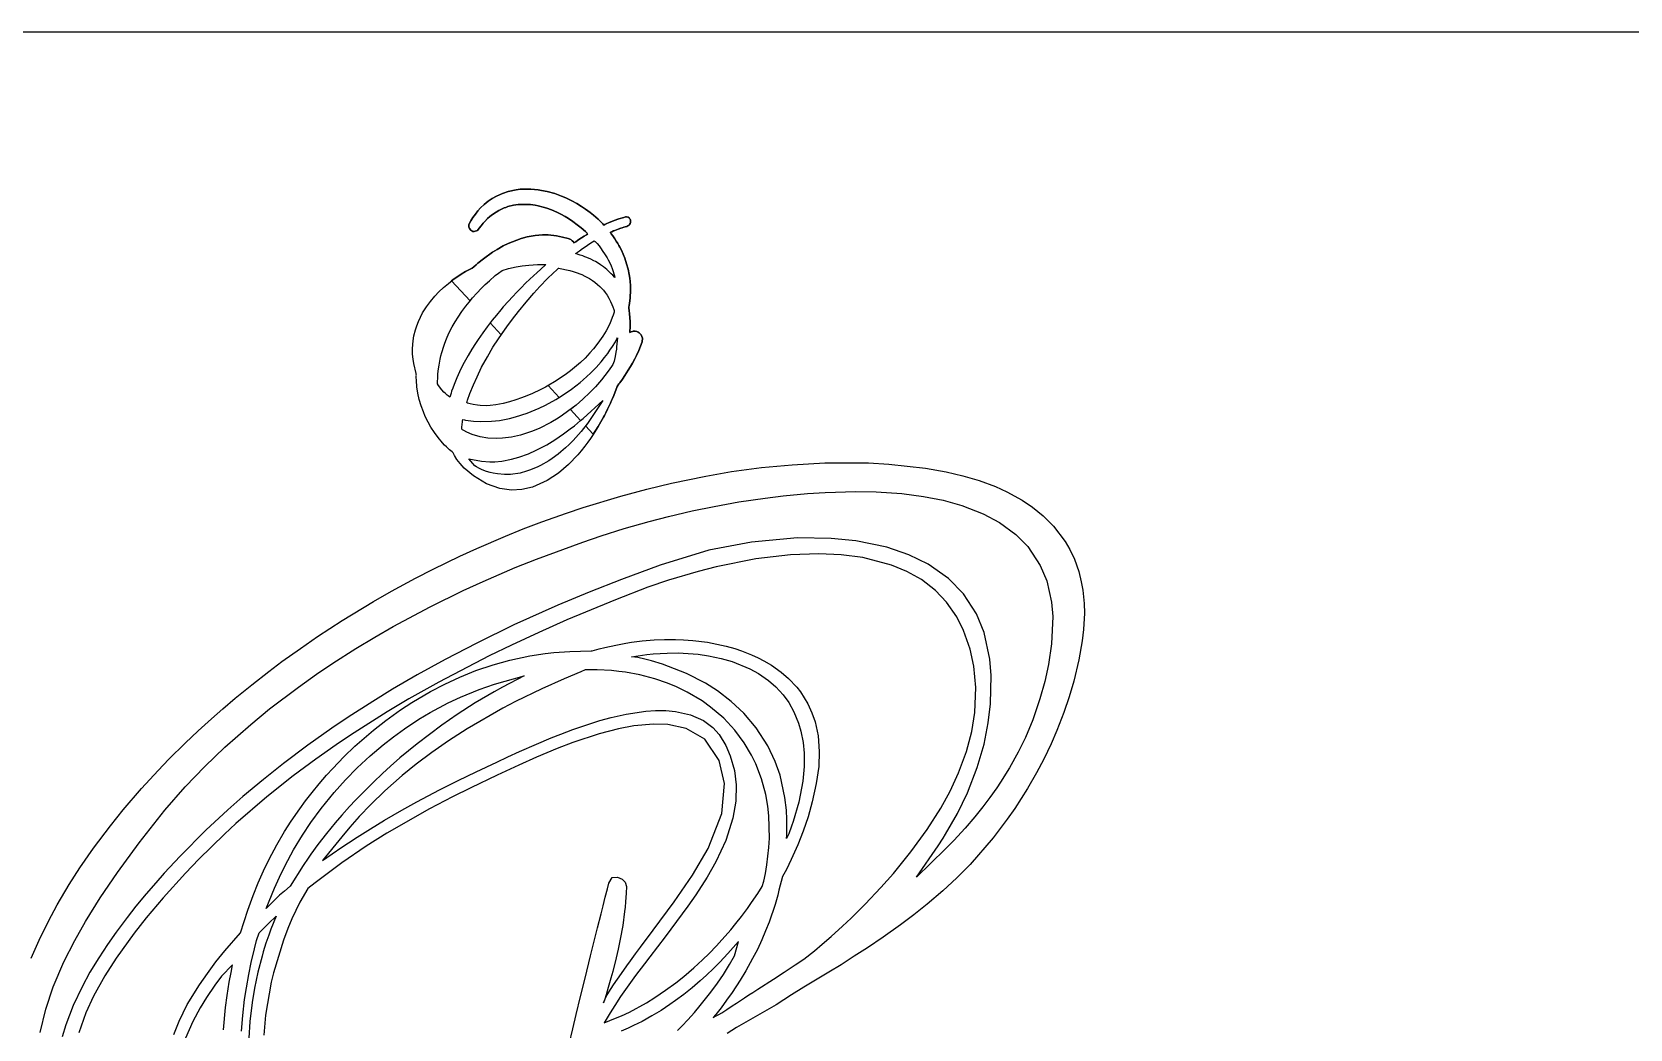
# Model space of a CAD drawing. Extents: x 0 to 84.7, y 0 to 60.
# Drawn here: x 78.967 to 81.777, y 4.518 to 6.27 of the extents above; entities that cross this region are included whole.
import ezdxf

# ---------------------------------------------------------------- set-up
doc = ezdxf.new("R2010")
doc.units = 0
doc.header["$MEASUREMENT"] = 0
doc.layers.add('4', color=4, linetype='CONTINUOUS')
doc.layers.add('6', color=6, linetype='CONTINUOUS')

msp = doc.modelspace()

# ---------------------------------------------------------------- linework, layer by layer
at = {"layer": '4', "linetype": 'Continuous'}
for points in [[(79.797261, 5.96113), (79.788056, 5.956819), (79.783313, 5.954059), (79.77699, 5.949732), (79.772269, 5.945961), (79.768294, 5.942384), (79.763645, 5.937679), (79.760555, 5.934205), (79.756865, 5.929647), (79.753814, 5.925505), (79.750732, 5.921679), (79.744649, 5.919662), (79.742521, 5.920101), (79.738848, 5.92227), (79.736649, 5.92503), (79.735595, 5.927802), (79.735557, 5.931774), (79.736617, 5.934734), (79.738861, 5.938599), (79.742655, 5.944546), (79.74695, 5.950533), (79.751294, 5.955915), (79.756154, 5.961258), (79.762601, 5.967411), (79.769311, 5.972859), (79.776378, 5.977708), (79.784105, 5.982115), (79.794539, 5.986797), (79.804563, 5.990115), (79.818861, 5.993132), (79.825865, 5.993956), (79.844481, 5.99429), (79.85722, 5.993093), (79.863223, 5.992154), (79.873041, 5.990115), (79.886343, 5.986379), (79.898572, 5.981959), (79.906178, 5.978728), (79.916398, 5.973786), (79.92537, 5.968854), (79.933559, 5.963837), (79.940654, 5.959064), (79.948625, 5.953185), (79.954598, 5.948389), (79.958553, 5.945009), (79.962762, 5.941218), (79.966269, 5.937894), (79.970769, 5.933388), (79.973028, 5.931014), (79.974479, 5.932016), (79.976783, 5.933107), (79.978242, 5.933783), (79.981197, 5.935118), (79.990747, 5.939088), (79.999411, 5.942181), (80.007788, 5.944629), (80.010635, 5.945319), (80.012387, 5.945523), (80.014818, 5.945167), (80.015504, 5.944895), (80.017032, 5.943907), (80.018112, 5.942733), (80.018975, 5.94123), (80.019514, 5.939575), (80.019731, 5.937128), (80.019516, 5.935446), (80.018937, 5.933686), (80.018148, 5.932287), (80.01704, 5.931001), (80.01506, 5.929614), (80.013048, 5.928866), (80.010567, 5.928156), (80.00799, 5.927379), (80.005103, 5.92646), (80.002646, 5.925639), (79.997752, 5.923896), (79.994764, 5.922762), (79.992051, 5.921688), (79.989675, 5.920712), (79.986721, 5.919453), (79.98479, 5.918602), (79.983777, 5.918148), (79.98508, 5.916826), (79.985745, 5.915955), (79.988546, 5.912158), (79.992201, 5.906864), (79.994721, 5.902949), (79.99725, 5.898763), (79.999137, 5.895442), (80.000965, 5.892036), (80.003583, 5.886768), (80.00658, 5.880109), (80.009488, 5.872813), (80.012805, 5.862965), (80.015295, 5.853743), (80.017267, 5.844155), (80.01824, 5.837755), (80.018866, 5.832178), (80.019366, 5.825155), (80.019532, 5.81989), (80.019475, 5.812834), (80.019228, 5.807611), (80.018839, 5.802707), (80.018362, 5.798309), (80.017707, 5.793544), (80.017209, 5.790465), (80.016587, 5.787057), (80.016623, 5.7853), (80.017385, 5.780815), (80.018124, 5.77507), (80.018982, 5.761426), (80.019021, 5.756004), (80.018879, 5.749716), (80.018723, 5.746296), (80.018585, 5.743939), (80.018487, 5.742484), (80.019543, 5.742874), (80.020562, 5.74344), (80.022974, 5.74431), (80.024584, 5.744592), (80.025877, 5.74467), (80.027981, 5.744536), (80.030919, 5.743822), (80.031989, 5.743402), (80.032888, 5.742976), (80.035111, 5.741588), (80.036682, 5.740234), (80.038374, 5.738216), (80.040574, 5.732635), (80.039946, 5.72602), (80.037327, 5.718262), (80.034345, 5.710751), (80.030324, 5.701897), (80.027501, 5.696258), (80.023172, 5.688265), (80.019856, 5.682553), (80.01578, 5.675918), (80.00987, 5.666904), (80.005359, 5.66042), (80.000625, 5.653923), (79.999228, 5.65206), (79.998111, 5.650588), (79.997211, 5.649411), (79.996396, 5.647382), (79.995809, 5.645818), (79.992859, 5.638221), (79.990221, 5.631764), (79.987817, 5.626119), (79.986322, 5.622717), (79.984234, 5.618092), (79.982078, 5.613458), (79.979158, 5.607401), (79.976079, 5.601262), (79.973657, 5.596601), (79.972067, 5.593614), (79.96277, 5.577226), (79.958643, 5.570485), (79.953767, 5.562898), (79.949195, 5.556134), (79.944346, 5.549305), (79.93907, 5.542258), (79.932837, 5.534417), (79.926967, 5.527488), (79.910777, 5.510507), (79.89284, 5.495075), (79.873131, 5.48193), (79.847572, 5.470541), (79.828327, 5.466093), (79.810343, 5.465146), (79.789609, 5.467969), (79.766546, 5.476203), (79.743306, 5.490192), (79.727117, 5.504104), (79.720184, 5.511786), (79.714488, 5.519332), (79.710038, 5.526363), (79.707585, 5.530849), (79.705947, 5.532696), (79.703987, 5.534219), (79.701442, 5.536297), (79.69886, 5.538528), (79.695915, 5.541231), (79.692578, 5.544509), (79.689088, 5.548199), (79.681199, 5.557638), (79.674888, 5.566352), (79.668639, 5.576074), (79.663799, 5.584602), (79.658726, 5.594864), (79.65537, 5.602712), (79.651467, 5.613489), (79.648224, 5.624727), (79.645835, 5.635701), (79.644161, 5.646859), (79.643213, 5.658202), (79.643021, 5.663652), (79.64299, 5.666067), (79.643315, 5.667573), (79.642962, 5.668708), (79.642492, 5.670267), (79.638397, 5.687637), (79.637293, 5.695174), (79.636511, 5.704444), (79.636383, 5.714053), (79.637444, 5.72783), (79.638916, 5.736653), (79.641444, 5.746941), (79.64374, 5.754106), (79.646701, 5.761773), (79.650184, 5.769401), (79.654168, 5.776923), (79.660804, 5.787583), (79.66769, 5.796987), (79.675332, 5.806057), (79.682664, 5.813756), (79.690882, 5.821479), (79.69932, 5.828605), (79.707375, 5.834777), (79.722128, 5.844762), (79.729572, 5.849246), (79.738738, 5.854321), (79.741258, 5.855637), (79.744155, 5.8578), (79.748182, 5.861358), (79.751131, 5.863888), (79.761029, 5.871918), (79.777194, 5.883516), (79.785022, 5.88846), (79.795503, 5.894397), (79.804341, 5.898794), (79.827406, 5.90764), (79.837939, 5.910409), (79.851825, 5.91283), (79.864714, 5.913813), (79.874966, 5.913717), (79.889568, 5.912219), (79.90006, 5.910142), (79.91022, 5.907321), (79.914505, 5.905546), (79.917206, 5.903654), (79.919285, 5.901391), (79.920213, 5.899927), (79.923408, 5.901912), (79.926228, 5.903833), (79.930644, 5.906785), (79.933674, 5.908772), (79.937903, 5.911488), (79.942229, 5.9142), (79.944067, 5.91533), (79.942787, 5.917748), (79.940407, 5.919927), (79.932861, 5.926421), (79.926069, 5.931776), (79.918399, 5.937313), (79.910456, 5.942518), (79.904682, 5.945982)], [(79.966269, 5.937894), (79.962762, 5.941218), (79.958553, 5.945009), (79.954598, 5.948389), (79.948625, 5.953185), (79.940654, 5.959064), (79.933559, 5.963837), (79.92537, 5.968854), (79.916398, 5.973786), (79.906178, 5.978728), (79.898572, 5.981959), (79.886343, 5.986379), (79.873041, 5.990115), (79.863223, 5.992154), (79.85722, 5.993093), (79.844481, 5.99429), (79.825865, 5.993956), (79.818861, 5.993132), (79.804563, 5.990115), (79.794539, 5.986797), (79.784105, 5.982115), (79.776378, 5.977708), (79.769311, 5.972859), (79.762601, 5.967411), (79.756154, 5.961258), (79.751294, 5.955915), (79.74695, 5.950533), (79.742655, 5.944546), (79.738861, 5.938599), (79.736617, 5.934734), (79.735557, 5.931774), (79.735595, 5.927802), (79.736649, 5.92503), (79.738848, 5.92227), (79.742521, 5.920101), (79.744649, 5.919662), (79.750732, 5.921679), (79.753814, 5.925505), (79.756865, 5.929647), (79.760555, 5.934205), (79.763645, 5.937679), (79.768294, 5.942384), (79.772269, 5.945961), (79.77699, 5.949732), (79.783313, 5.954059), (79.788056, 5.956819), (79.797261, 5.96113), (79.800143, 5.962222), (79.804078, 5.963531), (79.813854, 5.965939), (79.821949, 5.967104), (79.828895, 5.967559), (79.837398, 5.967481), (79.843637, 5.967006), (79.851904, 5.965862), (79.857057, 5.964865), (79.866094, 5.962606), (79.872415, 5.960651), (79.880496, 5.957711), (79.889966, 5.953644), (79.897163, 5.950102), (79.904682, 5.945982), (79.910456, 5.942518), (79.918399, 5.937313), (79.926069, 5.931776), (79.932861, 5.926421), (79.940407, 5.919927), (79.942787, 5.917748), (79.944067, 5.91533), (79.942229, 5.9142), (79.937903, 5.911488), (79.933674, 5.908772), (79.930644, 5.906785), (79.926228, 5.903833), (79.923408, 5.901912), (79.920213, 5.899927), (79.919285, 5.901391), (79.917206, 5.903654), (79.914505, 5.905546), (79.91022, 5.907321), (79.90006, 5.910142), (79.889568, 5.912219), (79.874966, 5.913717), (79.864714, 5.913813), (79.851825, 5.91283), (79.837939, 5.910409), (79.827406, 5.90764), (79.804341, 5.898794), (79.795503, 5.894397), (79.785022, 5.88846), (79.777194, 5.883516), (79.761029, 5.871918), (79.751131, 5.863888), (79.748182, 5.861358), (79.744155, 5.8578), (79.741258, 5.855637), (79.738738, 5.854321), (79.729572, 5.849246), (79.722128, 5.844762), (79.707375, 5.834777), (79.704922, 5.832898), (79.737458, 5.797728), (79.742, 5.803173), (79.749568, 5.811704), (79.757481, 5.820037), (79.764255, 5.826725), (79.771417, 5.833369), (79.781823, 5.842267), (79.787344, 5.846633), (79.793902, 5.851521), (79.80539, 5.855074), (79.818622, 5.857702), (79.829082, 5.859332), (79.840723, 5.860673), (79.855862, 5.861652), (79.862601, 5.861798), (79.870627, 5.861812), (79.861461, 5.853159), (79.855385, 5.847707), (79.848948, 5.841796), (79.842586, 5.835812), (79.83527, 5.828752), (79.827224, 5.820759), (79.819907, 5.81327), (79.812086, 5.805023), (79.805129, 5.797462), (79.795947, 5.787133), (79.79144, 5.781907), (79.784016, 5.773054), (79.77654, 5.763806), (79.773032, 5.759274), (79.792285, 5.738463), (79.801982, 5.752204), (79.811985, 5.765528), (79.822625, 5.779133), (79.836374, 5.795886), (79.849759, 5.811319), (79.860386, 5.822969), (79.873922, 5.837039), (79.883709, 5.846674), (79.890112, 5.852733), (79.892769, 5.855192), (79.898898, 5.854253), (79.907144, 5.852657), (79.913012, 5.851257), (79.919092, 5.849551), (79.925795, 5.847336), (79.930588, 5.845515), (79.934224, 5.843987), (79.939568, 5.84149), (79.94736, 5.837234), (79.952851, 5.833716), (79.956713, 5.830936), (79.961846, 5.82678), (79.965622, 5.823323), (79.968881, 5.820012), (79.971922, 5.8166), (79.975288, 5.812381), (79.978541, 5.807756), (79.981646, 5.802691), (79.984618, 5.797057), (79.98703, 5.791751), (79.988711, 5.787525), (79.990336, 5.782871), (79.99097, 5.780861), (79.990664, 5.777937), (79.989171, 5.773028), (79.987669, 5.768649), (79.983243, 5.757772), (79.976889, 5.745218), (79.971163, 5.735697), (79.962487, 5.723285), (79.954625, 5.71348), (79.9483, 5.706327), (79.939659, 5.697387), (79.931654, 5.68981), (79.921054, 5.680634), (79.914262, 5.675195), (79.907115, 5.6698), (79.896067, 5.662057), (79.885866, 5.655488), (79.876138, 5.6497), (79.874993, 5.649059), (79.894254, 5.628239), (79.901456, 5.632702), (79.915884, 5.642696), (79.930933, 5.654434), (79.936304, 5.658989), (79.949349, 5.670983), (79.958989, 5.68083), (79.9678, 5.69072), (79.974199, 5.698549), (79.979523, 5.705562), (79.983523, 5.711184), (79.987971, 5.717854), (79.993066, 5.726152), (79.995817, 5.730989), (79.996574, 5.732669), (79.996291, 5.727498), (79.995308, 5.71719), (79.994771, 5.71311), (79.993943, 5.707747), (79.992548, 5.700206), (79.991384, 5.694784), (79.990714, 5.691912), (79.99002, 5.689086), (79.988881, 5.686234), (79.98626, 5.682362), (79.983346, 5.678209), (79.980336, 5.674069), (79.968492, 5.659039), (79.958003, 5.6471), (79.948119, 5.636805), (79.9356, 5.624906), (79.923912, 5.614811), (79.913888, 5.607015), (79.931904, 5.587541), (79.936285, 5.591362), (79.9709, 5.622526), (79.943882, 5.582192), (79.940702, 5.578031), (79.95415, 5.563494), (79.958643, 5.570485), (79.96277, 5.577226), (79.972067, 5.593614), (79.973657, 5.596601), (79.976079, 5.601262), (79.979158, 5.607401), (79.982078, 5.613458), (79.984234, 5.618092), (79.986322, 5.622717), (79.987817, 5.626119), (79.990221, 5.631764), (79.992859, 5.638221), (79.995809, 5.645818), (79.996396, 5.647382), (79.997211, 5.649411), (79.998111, 5.650588), (79.999228, 5.65206), (80.000625, 5.653923), (80.005359, 5.66042), (80.00987, 5.666904), (80.01578, 5.675918), (80.019856, 5.682553), (80.023172, 5.688265), (80.027501, 5.696258), (80.030324, 5.701897), (80.034345, 5.710751), (80.037327, 5.718262), (80.039946, 5.72602), (80.040574, 5.732635), (80.038374, 5.738216), (80.036682, 5.740234), (80.035111, 5.741588), (80.032888, 5.742976), (80.031989, 5.743402)], [(79.904682, 5.945982), (79.897163, 5.950102), (79.889966, 5.953644), (79.880496, 5.957711), (79.872415, 5.960651), (79.866094, 5.962606), (79.857057, 5.964865), (79.851904, 5.965862), (79.843637, 5.967006), (79.837398, 5.967481), (79.828895, 5.967559), (79.821949, 5.967104), (79.813854, 5.965939), (79.804078, 5.963531), (79.800143, 5.962222), (79.797261, 5.96113)], [(80.031989, 5.743402), (80.030919, 5.743822), (80.027981, 5.744536), (80.025877, 5.74467), (80.024584, 5.744592), (80.022974, 5.74431), (80.020562, 5.74344), (80.019543, 5.742874), (80.018487, 5.742484), (80.018585, 5.743939), (80.018723, 5.746296), (80.018879, 5.749716), (80.019021, 5.756004), (80.018982, 5.761426), (80.018124, 5.77507), (80.017385, 5.780815), (80.016623, 5.7853), (80.016587, 5.787057), (80.017209, 5.790465), (80.017707, 5.793544), (80.018362, 5.798309), (80.018839, 5.802707), (80.019228, 5.807611), (80.019475, 5.812834), (80.019532, 5.81989), (80.019366, 5.825155), (80.018866, 5.832178), (80.01824, 5.837755), (80.017267, 5.844155), (80.015295, 5.853743), (80.012805, 5.862965), (80.009488, 5.872813), (80.00658, 5.880109), (80.003583, 5.886768), (80.000965, 5.892036), (79.999137, 5.895442), (79.99725, 5.898763), (79.994721, 5.902949), (79.992201, 5.906864), (79.988546, 5.912158), (79.985745, 5.915955), (79.98508, 5.916826), (79.983777, 5.918148), (79.98479, 5.918602), (79.986721, 5.919453), (79.989675, 5.920712), (79.992051, 5.921688), (79.994764, 5.922762), (79.997752, 5.923896), (80.002646, 5.925639), (80.005103, 5.92646), (80.00799, 5.927379), (80.010567, 5.928156), (80.013048, 5.928866), (80.01506, 5.929614), (80.01704, 5.931001), (80.018148, 5.932287), (80.018937, 5.933686), (80.019516, 5.935446), (80.019731, 5.937128), (80.019514, 5.939575), (80.018975, 5.94123), (80.018112, 5.942733), (80.017032, 5.943907), (80.015504, 5.944895), (80.014818, 5.945167), (80.012387, 5.945523), (80.010635, 5.945319), (80.007788, 5.944629), (79.999411, 5.942181), (79.990747, 5.939088), (79.981197, 5.935118), (79.978242, 5.933783), (79.976783, 5.933107), (79.974479, 5.932016), (79.973028, 5.931014), (79.970769, 5.933388), (79.966269, 5.937894)], [(79.923541, 5.881172), (79.92644, 5.883381), (79.929928, 5.885983), (79.935047, 5.889692), (79.939702, 5.892949), (79.944114, 5.895934), (79.948316, 5.898684), (79.952843, 5.901544), (79.955968, 5.903456), (79.957618, 5.902501), (79.960777, 5.898807), (79.964368, 5.894369), (79.966872, 5.891102), (79.971294, 5.884926), (79.974126, 5.880644), (79.978564, 5.873256), (79.980433, 5.869837), (79.983035, 5.864675), (79.985399, 5.859469), (79.987224, 5.854991), (79.989103, 5.849806), (79.990415, 5.845697), (79.991416, 5.842173), (79.991967, 5.838713), (79.991406, 5.83939), (79.988365, 5.842884), (79.985934, 5.845479), (79.981684, 5.849651), (79.978038, 5.852908), (79.975211, 5.855252), (79.971975, 5.857763), (79.966966, 5.86132), (79.962744, 5.864043), (79.957946, 5.866867), (79.95544, 5.868235), (79.949753, 5.871098), (79.942817, 5.874171), (79.93943, 5.875521), (79.935806, 5.876864), (79.930935, 5.878512), (79.927842, 5.879471), (79.924495, 5.880436), (79.923282, 5.880767), (79.923541, 5.881172)], [(79.701984, 5.62882), (79.69895, 5.630709), (79.697052, 5.632327), (79.69428, 5.63485), (79.691687, 5.637405), (79.688068, 5.641333), (79.685548, 5.644354), (79.684076, 5.646241), (79.681893, 5.649219), (79.680373, 5.652152), (79.680368, 5.655265), (79.680602, 5.66347), (79.681017, 5.669522), (79.681994, 5.678506), (79.682976, 5.685108), (79.684898, 5.695211), (79.6863, 5.7013), (79.687787, 5.70704), (79.691144, 5.718166), (79.693002, 5.723554), (79.695843, 5.731018), (79.700313, 5.74129), (79.706103, 5.752542), (79.711035, 5.760912), (79.716425, 5.769369), (79.723209, 5.779226), (79.729956, 5.788331), (79.73584, 5.795789), (79.742, 5.803173), (79.749568, 5.811704), (79.757481, 5.820037), (79.764255, 5.826725), (79.771417, 5.833369), (79.781823, 5.842267), (79.787344, 5.846633), (79.793902, 5.851521), (79.80539, 5.855074), (79.818622, 5.857702), (79.829082, 5.859332), (79.840723, 5.860673), (79.855862, 5.861652), (79.862601, 5.861798), (79.870627, 5.861812)], [(79.870627, 5.861812), (79.861461, 5.853159), (79.855385, 5.847707), (79.848948, 5.841796), (79.842586, 5.835812), (79.83527, 5.828752), (79.827224, 5.820759), (79.819907, 5.81327), (79.812086, 5.805023), (79.805129, 5.797462), (79.795947, 5.787133), (79.79144, 5.781907), (79.784016, 5.773054), (79.77654, 5.763806), (79.7678, 5.752516), (79.759821, 5.741694), (79.751844, 5.730298), (79.747006, 5.723058), (79.740489, 5.712846), (79.733941, 5.701949), (79.727128, 5.689761), (79.721237, 5.67831), (79.714007, 5.662617), (79.709335, 5.651045), (79.706936, 5.644445), (79.705135, 5.639084), (79.704059, 5.635673), (79.701984, 5.62882)], [(79.733194, 5.62333), (79.73741, 5.635366), (79.743285, 5.650115), (79.749762, 5.664651), (79.7579, 5.681205), (79.767968, 5.699828), (79.777656, 5.71627), (79.787293, 5.73139), (79.801982, 5.752204), (79.811985, 5.765528), (79.822625, 5.779133), (79.836374, 5.795886), (79.849759, 5.811319), (79.860386, 5.822969), (79.873922, 5.837039), (79.883709, 5.846674), (79.890112, 5.852733), (79.892561, 5.854999), (79.893372, 5.855099), (79.898898, 5.854253), (79.907144, 5.852657), (79.913012, 5.851257), (79.919092, 5.849551), (79.925795, 5.847336), (79.930588, 5.845515), (79.934224, 5.843987), (79.939568, 5.84149), (79.94736, 5.837234), (79.952851, 5.833716), (79.956713, 5.830936), (79.961846, 5.82678), (79.965622, 5.823323), (79.968881, 5.820012), (79.971922, 5.8166), (79.975288, 5.812381), (79.978541, 5.807756), (79.981646, 5.802691), (79.984618, 5.797057), (79.98703, 5.791751), (79.988711, 5.787525), (79.990336, 5.782871), (79.99097, 5.780861), (79.990664, 5.777937), (79.989171, 5.773028), (79.987669, 5.768649), (79.983243, 5.757772), (79.976889, 5.745218), (79.971163, 5.735697), (79.962487, 5.723285), (79.954625, 5.71348), (79.9483, 5.706327), (79.939659, 5.697387), (79.931654, 5.68981), (79.921054, 5.680634), (79.914262, 5.675195), (79.907115, 5.6698), (79.896067, 5.662057), (79.885866, 5.655488), (79.876138, 5.6497), (79.870336, 5.646455), (79.860767, 5.64143), (79.847156, 5.634956), (79.837392, 5.630788), (79.82816, 5.627211), (79.818197, 5.623754), (79.80707, 5.620403), (79.795725, 5.617569), (79.782576, 5.6151), (79.773057, 5.614026), (79.766148, 5.613676), (79.755571, 5.6139), (79.75062, 5.614344), (79.742913, 5.615505), (79.737488, 5.616692), (79.7328, 5.617984), (79.731901, 5.619272), (79.732402, 5.620867), (79.733194, 5.62333)], [(79.733985, 5.587708), (79.743813, 5.586412), (79.756007, 5.585688), (79.775083, 5.586284), (79.789145, 5.587934), (79.806862, 5.591342), (79.81769, 5.594115), (79.837701, 5.600565), (79.859296, 5.60943), (79.870285, 5.614711), (79.888105, 5.624428), (79.901456, 5.632702), (79.915884, 5.642696), (79.930933, 5.654434), (79.936304, 5.658989), (79.949349, 5.670983), (79.958989, 5.68083), (79.9678, 5.69072), (79.974199, 5.698549), (79.979523, 5.705562), (79.983523, 5.711184), (79.987971, 5.717854), (79.993066, 5.726152), (79.995817, 5.730989), (79.996574, 5.732669), (79.996291, 5.727498), (79.995308, 5.71719), (79.994771, 5.71311), (79.993943, 5.707747), (79.992548, 5.700206), (79.991384, 5.694784), (79.990714, 5.691912), (79.99002, 5.689086), (79.988881, 5.686234), (79.98626, 5.682362), (79.983346, 5.678209), (79.980336, 5.674069), (79.968492, 5.659039), (79.958003, 5.6471), (79.948119, 5.636805), (79.9356, 5.624906), (79.923912, 5.614811), (79.908983, 5.6032), (79.900345, 5.597095), (79.892331, 5.591815), (79.879555, 5.584143), (79.858853, 5.573614), (79.845723, 5.568154), (79.825965, 5.561759), (79.81032, 5.558312), (79.794348, 5.556362)], [(79.735235, 5.520247), (79.757861, 5.516087), (79.77227, 5.514947), (79.780903, 5.515072), (79.793437, 5.516229), (79.810186, 5.519409), (79.823071, 5.523018), (79.840161, 5.529239), (79.853699, 5.535258), (79.872369, 5.545058), (79.88649, 5.553589), (79.901911, 5.563993), (79.913832, 5.572818), (79.921005, 5.578464), (79.931698, 5.587362), (79.936285, 5.591362), (79.9709, 5.622526), (79.943882, 5.582192), (79.937235, 5.573493), (79.933085, 5.568371), (79.928495, 5.562962), (79.923771, 5.557663), (79.918858, 5.552421), (79.911806, 5.545353), (79.905478, 5.539446), (79.897396, 5.532466), (79.892588, 5.528603), (79.881781, 5.520676), (79.875984, 5.516843), (79.861216, 5.508371), (79.856946, 5.50626), (79.843723, 5.500682), (79.836808, 5.498344), (79.825454, 5.495365), (79.80842, 5.492972), (79.798249, 5.492768), (79.785698, 5.49383), (79.778046, 5.495117), (79.772999, 5.496241), (79.766301, 5.498132), (79.759023, 5.50081), (79.752795, 5.503748), (79.748851, 5.505993), (79.746144, 5.507721), (79.735235, 5.520247)], [(79.794348, 5.556362), (79.783788, 5.556004), (79.768996, 5.556848), (79.755014, 5.559226), (79.74126, 5.563236), (79.732089, 5.567035), (79.726748, 5.569843), (79.724139, 5.571406), (79.722995, 5.572555), (79.723194, 5.576125), (79.723553, 5.58034), (79.724136, 5.585303), (79.724412, 5.58727), (79.725059, 5.589502), (79.727508, 5.588947), (79.729668, 5.588498), (79.733985, 5.587708)], [(78.981653, 4.511902), (78.991285, 4.553122), (79.004485, 4.592538), (79.023156, 4.636293), (79.042231, 4.673972), (79.061098, 4.707195), (79.086929, 4.748511), (79.117651, 4.793532), (79.155875, 4.845685), (79.200484, 4.902591), (79.236402, 4.943577), (79.271137, 4.979769), (79.306228, 5.013491), (79.351704, 5.053642), (79.38501, 5.080876), (79.435644, 5.119268), (79.46752, 5.141792), (79.496273, 5.161133), (79.536492, 5.18676), (79.570169, 5.207043), (79.602463, 5.225562), (79.667107, 5.260118), (79.725244, 5.288584), (79.760611, 5.304785), (79.817087, 5.32902), (79.854567, 5.344047), (79.935583, 5.3738), (79.968207, 5.384766), (80.008642, 5.397574), (80.052654, 5.410401), (80.086202, 5.419092), (80.128149, 5.428805), (80.16662, 5.436685), (80.210165, 5.444456), (80.25635, 5.451345), (80.288081, 5.455233), (80.330888, 5.459309), (80.362215, 5.46137), (80.415912, 5.462859), (80.451951, 5.4622), (80.496879, 5.459147), (80.534705, 5.454255), (80.569672, 5.447371), (80.602362, 5.438328), (80.639629, 5.423891), (80.66885, 5.408208), (80.697195, 5.387323), (80.718149, 5.365978), (80.74009, 5.33296), (80.751509, 5.305618), (80.760009, 5.268505), (80.762225, 5.242914), (80.760211, 5.195195), (80.754652, 5.159071), (80.748194, 5.129096), (80.739705, 5.098203), (80.727168, 5.061837), (80.714115, 5.030736), (80.701332, 5.004506), (80.686141, 4.977097), (80.670462, 4.95193), (80.663988, 4.94227), (80.651784, 4.925027), (80.639524, 4.908802), (80.625437, 4.8913), (80.608032, 4.871094), (80.588199, 4.849653), (80.572998, 4.834179), (80.522334, 4.784934)], [(80.522334, 4.784934), (80.560894, 4.840388), (80.569374, 4.853461), (80.573681, 4.860365), (80.594514, 4.896838), (80.612184, 4.933331), (80.62951, 4.977823), (80.641488, 5.019094), (80.648897, 5.056141), (80.65288, 5.089821), (80.65394, 5.13973), (80.651753, 5.168278), (80.641694, 5.215007), (80.628093, 5.248113), (80.605245, 5.283169), (80.578839, 5.310169), (80.543316, 5.335087), (80.50929, 5.351662), (80.47026, 5.364879), (80.415924, 5.37604), (80.372477, 5.380391), (80.313627, 5.381155), (80.232673, 5.374094), (80.157575, 5.359737), (80.07163, 5.333243), (80.004101, 5.308469), (79.946926, 5.286013), (79.89205, 5.263102), (79.814752, 5.228401), (79.749305, 5.196605), (79.693743, 5.167703), (79.644417, 5.140442), (79.601185, 5.1152), (79.566658, 5.094064), (79.52307, 5.066043), (79.494505, 5.046807), (79.452449, 5.017118), (79.409691, 4.985107), (79.374046, 4.956863), (79.337893, 4.926608), (79.311575, 4.903462), (79.273148, 4.867773), (79.227677, 4.822242), (79.199768, 4.792253), (79.184669, 4.775295), (79.167743, 4.755616), (79.149965, 4.734114), (79.134406, 4.714461), (79.114916, 4.688453), (79.099741, 4.666848), (79.084449, 4.643516), (79.069051, 4.617922), (79.055181, 4.592361), (79.0397, 4.559537), (79.026487, 4.525283), (79.019923, 4.504185)], [(80.28711, 4.786026), (80.2808, 4.762128), (80.278598, 4.753579), (80.273866, 4.737006), (80.263276, 4.705792), (80.25726, 4.690464), (80.250492, 4.674685), (80.242715, 4.658053), (80.234487, 4.641847), (80.222573, 4.620392), (80.212781, 4.604197), (80.198342, 4.582225), (80.188699, 4.568613), (80.178809, 4.555413), (80.169592, 4.543729), (80.165045, 4.538606), (80.170104, 4.541252), (80.174726, 4.543702), (80.180453, 4.546874), (80.189216, 4.552683), (80.198512, 4.558816), (80.206253, 4.563903), (80.213358, 4.568558), (80.220236, 4.573055), (80.227869, 4.578035), (80.234827, 4.582568), (80.243603, 4.588278), (80.270882, 4.606017), (80.289816, 4.618361), (80.30931, 4.631136), (80.324355, 4.640945), (80.343106, 4.655884), (80.356667, 4.667131), (80.372737, 4.680969), (80.392669, 4.698943), (80.407563, 4.713002), (80.432235, 4.737552), (80.460132, 4.767057), (80.482009, 4.791705), (80.51291, 4.829487), (80.541466, 4.868704), (80.565228, 4.906136), (80.581842, 4.936415), (80.596704, 4.96827), (80.610638, 5.00586), (80.61999, 5.041107), (80.625353, 5.074379), (80.62698, 5.118325), (80.623165, 5.15598), (80.616725, 5.18584), (80.605381, 5.218535), (80.593334, 5.242438), (80.575262, 5.268391), (80.55575, 5.288879), (80.531129, 5.307978), (80.50565, 5.322485), (80.478866, 5.333677), (80.428109, 5.346879), (80.390047, 5.351766), (80.35066, 5.353416), (80.300958, 5.351529), (80.240254, 5.344331), (80.17022, 5.330465), (80.13848, 5.322426), (80.086715, 5.307072), (80.050162, 5.29451), (79.993433, 5.272588), (79.940686, 5.25106), (79.907959, 5.237164), (79.858248, 5.215202), (79.810389, 5.193009), (79.771001, 5.173907), (79.682418, 5.127859), (79.630091, 5.098398), (79.591533, 5.075473), (79.527101, 5.034579), (79.501927, 5.017627), (79.466392, 4.992666), (79.426422, 4.963006), (79.380068, 4.926248), (79.325774, 4.879456), (79.305476, 4.860775), (79.260392, 4.8166), (79.237157, 4.792203), (79.197862, 4.748835), (79.167995, 4.713669), (79.146579, 4.686677), (79.114887, 4.642641), (79.095424, 4.61192), (79.075607, 4.575821), (79.06208, 4.546399), (79.04938, 4.511712)], [(79.950494, 5.182585), (79.951959, 5.183004), (79.964804, 5.186405), (79.974708, 5.188827), (79.993931, 5.193092), (80.011673, 5.1963), (80.021425, 5.197846), (80.04002, 5.200262), (80.061169, 5.202068), (80.079502, 5.202828), (80.098942, 5.202817), (80.112986, 5.202275), (80.129003, 5.201091), (80.154808, 5.197851), (80.17149, 5.194813), (80.187719, 5.191072), (80.202889, 5.186804), (80.215011, 5.1828), (80.232256, 5.176071), (80.244237, 5.170582), (80.25414, 5.165457), (80.267759, 5.157398), (80.284509, 5.145505), (80.297643, 5.134167), (80.312134, 5.118737), (80.318529, 5.110549), (80.331594, 5.08961), (80.338789, 5.073982), (80.344173, 5.058315), (80.349524, 5.033638), (80.351719, 5.005825), (80.350647, 4.979418), (80.34645, 4.949798), (80.339404, 4.917579), (80.331813, 4.890911), (80.323211, 4.865663), (80.313785, 4.841685), (80.302384, 4.816105), (80.293736, 4.798528), (80.28711, 4.786026)], [(79.216459, 4.508566), (79.225697, 4.531801), (79.240077, 4.561333), (79.261553, 4.595931), (79.275615, 4.615987), (79.290712, 4.636037), (79.306551, 4.655676), (79.333531, 4.687188), (79.346654, 4.726921), (79.356053, 4.752828), (79.365118, 4.775388), (79.374286, 4.796193), (79.384218, 4.816761), (79.397786, 4.84213), (79.411466, 4.865339), (79.423202, 4.883728), (79.43789, 4.905097), (79.448375, 4.919385), (79.459651, 4.933964), (79.471927, 4.949), (79.485018, 4.964166), (79.495906, 4.976159), (79.515768, 4.996717), (79.535012, 5.015161), (79.567634, 5.043489), (79.589385, 5.060527), (79.615204, 5.079007), (79.635366, 5.092207), (79.66778, 5.111305), (79.692957, 5.124427), (79.719657, 5.136782), (79.747855, 5.148145), (79.777954, 5.158419), (79.807487, 5.166676), (79.842823, 5.174215), (79.869843, 5.17827), (79.884741, 5.179873), (79.913137, 5.181675), (79.950362, 5.182581)], [(80.294281, 4.853306), (80.294489, 4.85825), (80.29469, 4.865168), (80.294792, 4.874618), (80.294645, 4.88622), (80.293776, 4.903005), (80.291259, 4.9252), (80.282629, 4.964179), (80.27425, 4.988218), (80.261134, 5.016001), (80.240789, 5.047655), (80.219241, 5.073042), (80.19685, 5.094029), (80.172933, 5.112276), (80.151604, 5.125819), (80.11833, 5.142973), (80.075685, 5.159404), (80.056398, 5.165143), (80.044719, 5.168163), (80.032561, 5.170963), (80.021214, 5.172365), (80.033149, 5.174322), (80.048297, 5.176324), (80.059307, 5.177443), (80.08395, 5.178915), (80.103446, 5.179041), (80.13882, 5.176751), (80.156636, 5.174239), (80.179114, 5.169576), (80.198533, 5.163997), (80.229313, 5.151452), (80.244665, 5.142996), (80.26219, 5.130878), (80.275296, 5.119483), (80.288135, 5.105519), (80.297855, 5.092185), (80.307146, 5.075796), (80.315284, 5.055938), (80.319438, 5.041531), (80.323148, 5.021702), (80.324838, 5.002724), (80.324804, 4.979673), (80.322499, 4.953733), (80.315589, 4.916748), (80.305916, 4.883025), (80.303025, 4.874595), (80.298098, 4.861318), (80.294281, 4.853306)], [(79.973426, 4.52926), (79.993055, 4.537072), (80.003866, 4.541636), (80.017609, 4.548029), (80.048018, 4.564483), (80.062705, 4.573561), (80.081444, 4.586219), (80.099258, 4.59939), (80.113195, 4.610488), (80.131192, 4.625888), (80.146288, 4.639781), (80.157887, 4.651094), (80.170708, 4.664285), (80.180515, 4.674893), (80.186089, 4.681134), (80.195868, 4.692475), (80.20515, 4.703734), (80.214835, 4.716037), (80.225333, 4.730079), (80.232735, 4.740468), (80.243371, 4.756192), (80.25127, 4.768559), (80.254215, 4.77797), (80.256977, 4.791251), (80.259648, 4.806831), (80.263092, 4.837406), (80.263948, 4.853891), (80.262949, 4.8929), (80.261029, 4.909917), (80.257374, 4.930516), (80.249971, 4.958079), (80.239865, 4.984355), (80.232577, 4.999328), (80.219673, 5.021098), (80.203076, 5.043407), (80.183602, 5.064326), (80.160527, 5.084128), (80.145535, 5.094831), (80.119262, 5.110391), (80.100311, 5.119526), (80.084746, 5.125914), (80.062708, 5.133441), (80.036166, 5.140407), (80.010587, 5.145184), (79.999277, 5.14674), (79.986124, 5.148142), (79.961027, 5.149704), (79.940047, 5.149337), (79.932193, 5.146142), (79.902783, 5.133749), (79.863507, 5.116067), (79.817663, 5.093606), (79.795259, 5.081834), (79.732382, 5.045564), (79.69976, 5.024569), (79.67027, 5.004068), (79.643016, 4.983644), (79.617998, 4.963456), (79.587878, 4.937008), (79.562958, 4.913018), (79.542325, 4.89142), (79.525845, 4.87283), (79.511803, 4.855891), (79.477861, 4.814099), (79.511949, 4.837517), (79.523502, 4.845271), (79.538766, 4.855274), (79.562224, 4.870106), (79.586855, 4.885035), (79.617696, 4.902889), (79.643857, 4.917374), (79.683964, 4.938542), (79.716342, 4.954818), (79.748462, 4.970336), (79.784456, 4.987112), (79.804152, 4.996292), (79.824455, 5.005647), (79.854268, 5.018922), (79.880285, 5.029886), (79.897149, 5.036619), (79.918109, 5.044517), (79.949731, 5.055304), (79.965867, 5.060208), (79.985696, 5.065596), (80.012069, 5.071509), (80.04637, 5.076593), (80.063457, 5.07776), (80.081875, 5.077739), (80.098503, 5.076325), (80.125128, 5.070411), (80.147796, 5.060219), (80.164299, 5.047937), (80.17558, 5.035601), (80.18747, 5.016474), (80.195122, 4.998596), (80.202451, 4.972779), (80.205715, 4.947116), (80.205028, 4.918596), (80.199901, 4.888663), (80.187339, 4.849774), (80.169695, 4.811955), (80.15444, 4.785072), (80.134633, 4.754153), (80.120614, 4.733923), (80.080462, 4.679919), (80.053615, 4.645066), (80.044085, 4.632634), (80.028629, 4.612156), (80.016561, 4.595703), (80.0022, 4.575251), (79.991883, 4.559667), (79.983934, 4.546903), (79.973426, 4.52926)], [(79.832544, 5.138671), (79.794611, 5.118921), (79.779799, 5.110814), (79.746306, 5.091161), (79.714886, 5.07103), (79.68788, 5.052371), (79.64426, 5.019444), (79.614303, 4.994685), (79.597591, 4.980047), (79.583516, 4.967228), (79.56762, 4.952174), (79.554539, 4.939298), (79.53634, 4.920591), (79.525584, 4.909062), (79.511935, 4.893879), (79.500415, 4.880537), (79.484945, 4.861774), (79.470108, 4.842735), (79.457311, 4.825264), (79.452527, 4.818386), (79.444023, 4.805633), (79.420967, 4.769178), (79.41093, 4.760668), (79.402386, 4.753269), (79.379049, 4.730182), (79.393762, 4.766005), (79.402433, 4.78535), (79.412386, 4.805718), (79.427085, 4.83285), (79.442792, 4.858822), (79.457672, 4.881158), (79.475859, 4.906025), (79.498449, 4.933858), (79.518704, 4.956417), (79.538953, 4.97704), (79.561649, 4.99815), (79.584557, 5.017549), (79.602948, 5.031869), (79.622452, 5.045931), (79.647651, 5.06251), (79.667329, 5.074288), (79.698888, 5.091178), (79.720865, 5.101562), (79.753785, 5.115106), (79.780352, 5.124347), (79.832544, 5.138671)], [(79.335799, 4.514642), (79.33794, 4.542076), (79.34115, 4.569814), (79.344239, 4.590698), (79.348371, 4.614082), (79.352682, 4.635053), (79.358287, 4.658893), (79.362097, 4.673493), (79.366574, 4.68715), (79.375445, 4.69616), (79.382786, 4.70343), (79.396284, 4.716544)], [(79.396284, 4.716544), (79.387219, 4.693439), (79.383418, 4.68309), (79.378584, 4.668981), (79.37376, 4.653601), (79.371638, 4.646331), (79.364372, 4.618292), (79.358468, 4.590038), (79.354317, 4.564611), (79.350499, 4.531585), (79.348528, 4.502011)]]:
    msp.add_lwpolyline(points, dxfattribs=at)
at = {"layer": '6', "linetype": 'Continuous'}
msp.add_line((11.404047, 6.270467), (83.404047, 6.270467), dxfattribs=at)
for points in [[(78.965747, 4.642667), (78.979659, 4.674505), (78.995939, 4.707623), (79.01162, 4.736552), (79.032787, 4.772227), (79.051548, 4.801366), (79.075521, 4.835953), (79.104997, 4.875232), (79.127662, 4.90343), (79.159615, 4.940686), (79.188905, 4.972587), (79.207888, 4.992274), (79.236248, 5.020409), (79.259523, 5.04245), (79.282572, 5.063423), (79.302801, 5.081176), (79.324517, 5.099595), (79.353493, 5.123208), (79.383578, 5.146634), (79.406585, 5.163846), (79.439078, 5.18718), (79.469111, 5.207788), (79.512612, 5.236107), (79.567586, 5.269476), (79.599554, 5.287715), (79.641402, 5.310366), (79.672702, 5.326435), (79.719435, 5.349091), (79.749229, 5.362726), (79.800025, 5.384564), (79.830975, 5.397022), (79.863561, 5.409457), (79.907234, 5.425046), (79.936232, 5.434724), (80.002903, 5.454958), (80.048567, 5.467205), (80.091821, 5.4776), (80.15195, 5.490091), (80.197358, 5.497828), (80.249897, 5.504829), (80.304221, 5.509991), (80.361586, 5.513093), (80.437938, 5.513077), (80.473817, 5.511186), (80.538581, 5.504054), (80.574614, 5.497568), (80.604269, 5.490545), (80.632897, 5.482017), (80.661417, 5.471412), (80.68139, 5.462431), (80.708139, 5.447818), (80.726668, 5.43544), (80.745418, 5.420346), (80.763666, 5.402156), (80.784285, 5.374879), (80.792499, 5.360658), (80.800301, 5.344015), (80.807937, 5.3224), (80.812449, 5.304362), (80.815019, 5.28973), (80.817361, 5.265862), (80.817779, 5.249243), (80.816408, 5.220197), (80.814085, 5.200267), (80.808261, 5.166899), (80.799423, 5.129501), (80.791309, 5.101728), (80.781969, 5.074205), (80.769643, 5.042594), (80.759569, 5.019559), (80.746432, 4.992296), (80.733745, 4.968294), (80.717864, 4.940794), (80.695403, 4.905723), (80.682286, 4.886945), (80.657361, 4.854139), (80.616851, 4.807556), (80.59372, 4.784133), (80.568637, 4.760802), (80.541432, 4.737494), (80.51777, 4.71862), (80.494722, 4.701274), (80.464249, 4.67964), (80.436633, 4.661069), (80.413245, 4.645954), (80.389847, 4.631277), (80.368589, 4.618243), (80.347781, 4.605692), (80.32426, 4.591673), (80.30305, 4.578269), (80.275733, 4.560747), (80.205797, 4.520737), (80.189564, 4.510589)], [(79.911683, 4.49152), (79.918165, 4.51865), (79.924181, 4.543688), (79.931776, 4.575089), (79.939734, 4.60773), (79.94937, 4.646876), (79.956331, 4.674886), (79.958651, 4.684153), (79.961678, 4.696245), (79.961678, 4.696245), (79.961678, 4.696244), (79.96785, 4.720721), (79.971335, 4.734457), (79.975214, 4.749674), (79.975214, 4.749672), (79.975214, 4.749671), (79.979058, 4.764675), (79.981518, 4.774237), (79.987136, 4.784632), (79.99696, 4.785129), (80.005179, 4.781812), (80.010335, 4.776227), (80.012417, 4.768859), (80.01195, 4.757086), (80.010886, 4.741543), (80.010012, 4.732046), (80.009202, 4.724519), (80.006018, 4.700408), (80.001719, 4.676243), (79.998041, 4.658402), (79.994538, 4.6431), (79.988442, 4.619033), (79.985255, 4.607372), (79.980617, 4.591209), (79.976754, 4.578325), (79.973872, 4.568986), (79.97245, 4.56445), (79.97709, 4.575612), (79.981681, 4.5829), (79.990017, 4.595672), (79.996996, 4.605991), (80.003579, 4.615477), (80.013315, 4.629187), (80.01333, 4.629172), (80.019553, 4.637769), (80.02869, 4.650218), (80.037281, 4.661819), (80.059684, 4.692105), (80.096257, 4.741901), (80.128674, 4.7884), (80.156294, 4.835402), (80.180172, 4.896776), (80.18503, 4.949803), (80.175759, 4.989835), (80.150469, 5.02736), (80.117579, 5.046561), (80.085375, 5.053436), (80.060213, 5.054251), (80.025252, 5.050995), (79.998544, 5.045971), (79.964628, 5.03719), (79.918023, 5.021739), (79.890707, 5.011244), (79.854501, 4.996038), (79.823201, 4.981962), (79.785129, 4.964209), (79.738701, 4.942065), (79.7067, 4.92609), (79.666425, 4.905008), (79.591385, 4.862179), (79.554848, 4.839273), (79.512181, 4.810418), (79.465067, 4.77537), (79.452054, 4.764997), (79.437939, 4.741128), (79.424289, 4.712081), (79.41693, 4.694567), (79.409248, 4.674425), (79.391727, 4.617068), (79.387843, 4.600637), (79.377939, 4.542521), (79.374735, 4.507453)], [(80.102375, 4.51558), (80.110603, 4.523945), (80.12066, 4.534598), (80.132178, 4.547424), (80.142284, 4.559284), (80.160959, 4.582895), (80.172702, 4.59906), (80.18293, 4.614133), (80.193919, 4.631551), (80.202683, 4.646531), (80.209823, 4.671972), (80.191064, 4.650622), (80.176992, 4.635705), (80.165871, 4.624563), (80.153546, 4.612844), (80.142275, 4.602677), (80.128335, 4.590798), (80.113344, 4.578843), (80.098945, 4.568128), (80.08887, 4.561064), (80.073328, 4.55085), (80.057382, 4.541209), (80.039937, 4.531614), (80.024853, 4.524107), (80.015282, 4.519719), (80.00315, 4.514574)], [(79.303945, 4.516783), (79.307511, 4.555754), (79.3103, 4.576938), (79.314078, 4.600449), (79.317243, 4.617415), (79.320039, 4.63099), (79.300276, 4.610995), (79.288801, 4.595365), (79.274304, 4.573854), (79.262958, 4.555154), (79.25023, 4.531297), (79.237395, 4.502105)]]:
    msp.add_lwpolyline(points, dxfattribs=at)

doc.saveas('drawing.dxf')
